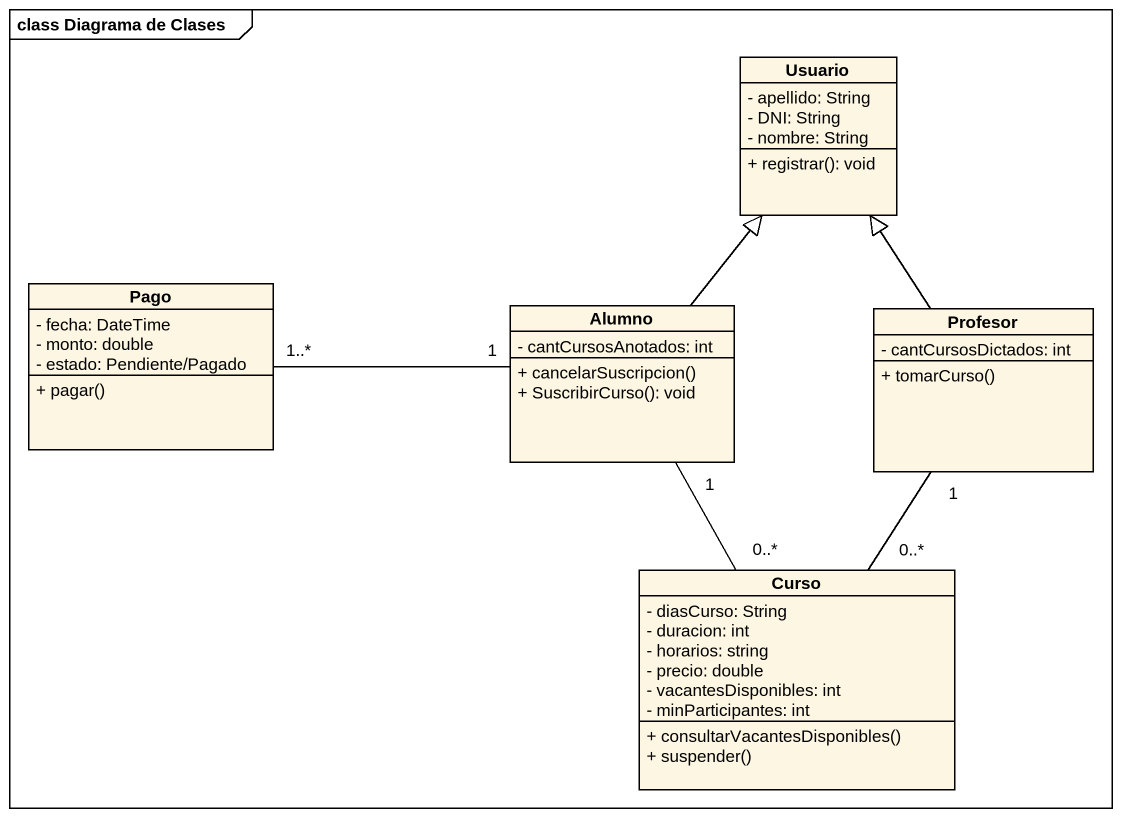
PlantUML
@startuml
mainframe class Diagrama de Clases
hide circle
hide empty members
skinparam classAttributeIconSize 0
class Usuario {
  - apellido: String
  - DNI: String
  - nombre: String
  + registrar(): void
}
class Pago {
  - fecha: DateTime
  - monto: double
  - estado: Pendiente/Pagado
  + pagar()
}
class Alumno {
  - cantCursosAnotados: int
  + cancelarSuscripcion()
  + SuscribirCurso(): void
}
class Profesor {
  - cantCursosDictados: int
  + tomarCurso()
}
class Curso {
  - diasCurso: String
  - duracion: int
  - horarios: string
  - precio: double
  - vacantesDisponibles: int
  - minParticipantes: int
  + consultarVacantesDisponibles()
  + suspender()
}
Pago "1..*" -right- "1" Alumno
Alumno -up-|> Usuario
Alumno "1" -- "0..*" Curso
Profesor -up-|> Usuario
Profesor "1" -- "0..*" Curso
@enduml
